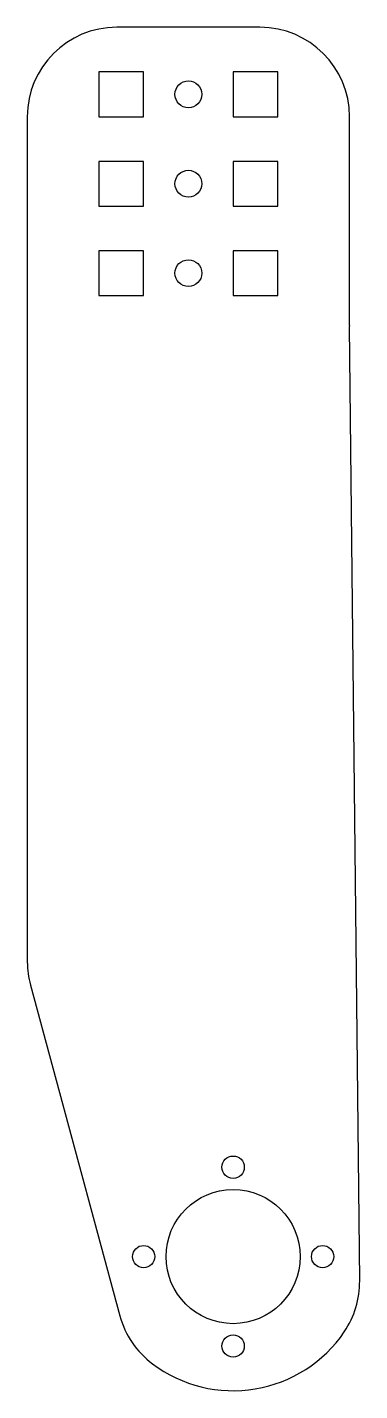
# Model space of a CAD drawing. Header units: millimetres. Extents: x 0 to 37, y -2 to 150.
import ezdxf

# ---------------------------------------------------------------- set-up
doc = ezdxf.new("R2010")
doc.units = ezdxf.units.MM

msp = doc.modelspace()

# ---------------------------------------------------------------- linework, layer by layer
at = {"color": 7, "linetype": 'Continuous', "lineweight": 25}
for p, q in [((26, 150), (10, 150)), ((8, 145), (8, 140)), ((13, 145), (8, 145)), ((13, 140), (13, 145)), ((28, 145), (23, 145)), ((23, 145), (23, 140)), ((28, 140), (28, 145)), ((0, 140), (0, 45.47)), ((8, 140), (13, 140)), ((23, 140), (28, 140)), ((36, 116.66), (36, 140)), ((8, 135), (8, 130)), ((13, 135), (8, 135)), ((13, 130), (13, 135)), ((28, 135), (23, 135)), ((23, 135), (23, 130)), ((28, 130), (28, 135)), ((8, 130), (13, 130)), ((23, 130), (28, 130)), ((8, 125), (8, 120)), ((13, 125), (8, 125)), ((13, 120), (13, 125)), ((28, 125), (23, 125)), ((23, 125), (23, 120)), ((28, 120), (28, 125)), ((8, 120), (13, 120)), ((23, 120), (28, 120)), ((37.14, 9.8), (36, 116.55)), ((0.35, 42.86), (10.34, 5.89))]:
    msp.add_line(p, q, dxfattribs=at)
for centre, radius in [((18, 142.5), 1.5), ((18, 132.5), 1.5), ((18, 122.5), 1.5), ((23, 22.5), 1.25), ((23, 12.5), 7.5), ((13, 12.5), 1.25), ((33, 12.5), 1.25), ((23, 2.5), 1.25)]:
    msp.add_circle(centre, radius, dxfattribs=at)
for centre, radius, start, end in [((10, 140), 10, 90, 180), ((26, 140), 10, 0, 90), ((46, 116.66), 10, 180, 180.6119), ((10, 45.47), 10, 180, 195.1331), ((27.14, 9.7), 10, 325.9182, 0.6119), ((20, 8.5), 10, 195.1331, 233.0831), ((23, 12.5), 15, 233.0831, 325.9182)]:
    msp.add_arc(centre, radius, start, end, dxfattribs=at)

doc.saveas('drawing.dxf')
